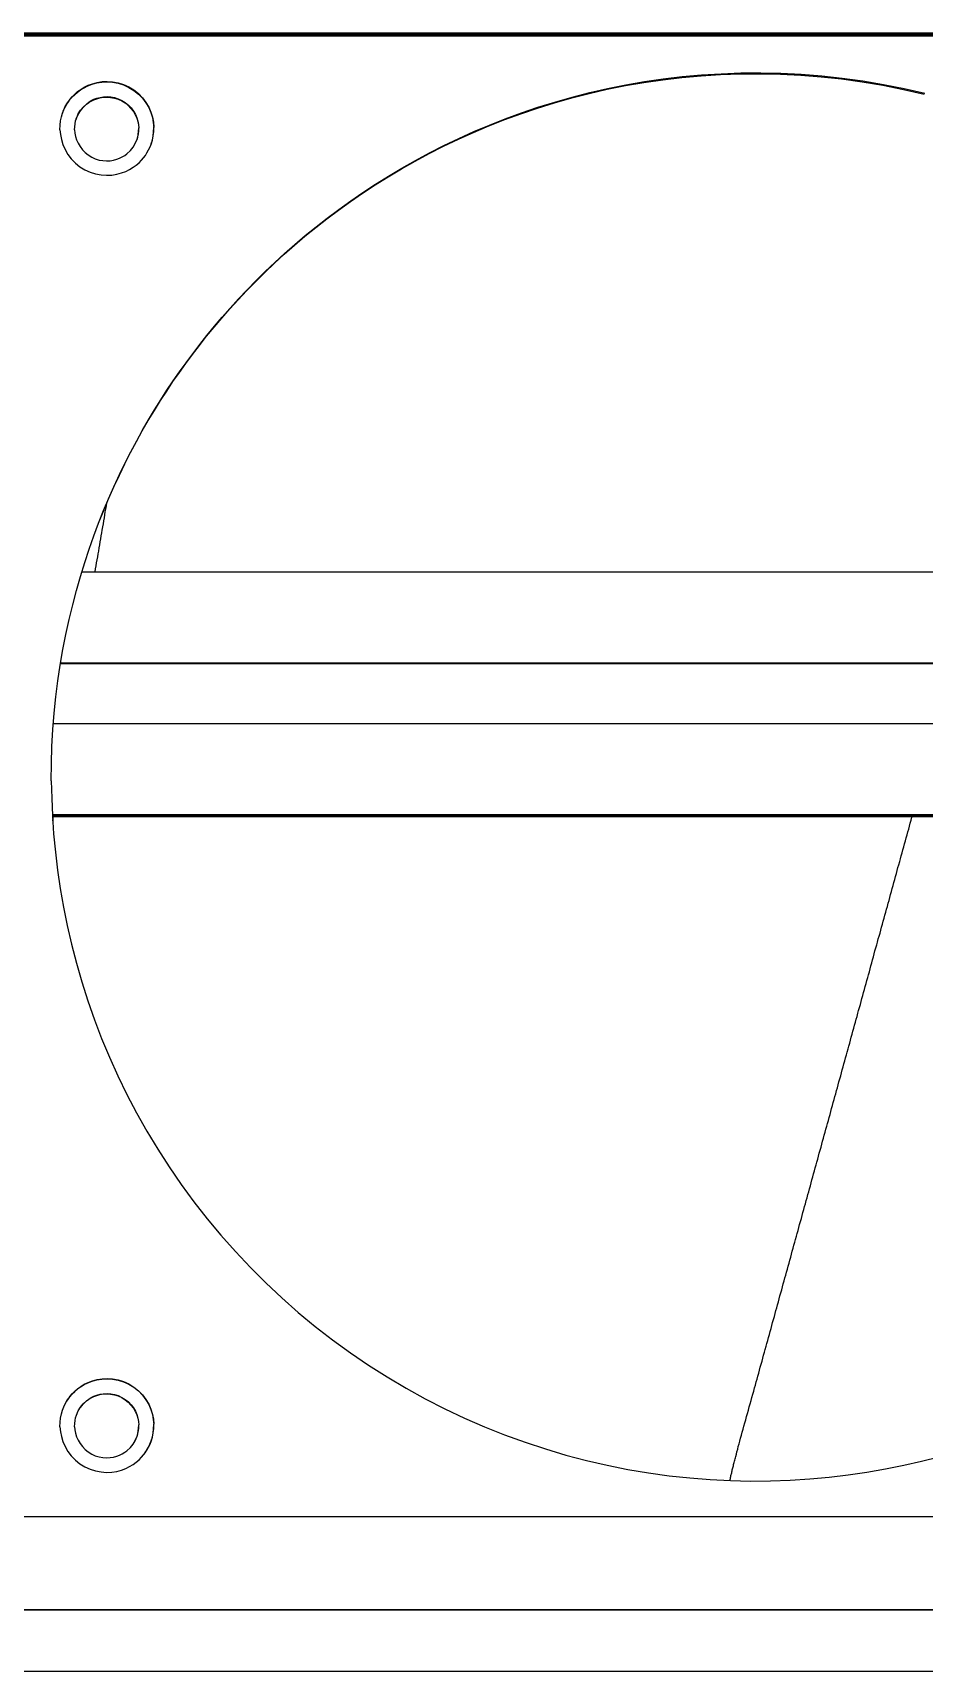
# Model space of a CAD drawing. Header units: millimetres. Extents: x -226 to 218, y -316 to 313.
# Drawn here: x 72.3 to 145.3, y 103.4 to 237.6 of the extents above; entities that cross this region are included whole.
import ezdxf

# ---------------------------------------------------------------- set-up
doc = ezdxf.new("R2010")
doc.units = ezdxf.units.MM
doc.layers.add('SKETCH', color=5, linetype='Continuous')
doc.layers.add('VISIBLE', color=7, linetype='Continuous')

msp = doc.modelspace()

# ---------------------------------------------------------------- linework, layer by layer
at = {"layer": 'SKETCH', "flags": 128}
for points in [[(77.44, 193.43), (77.48, 193.66), (77.52, 193.91), (77.56, 194.15), (77.6, 194.4), (77.65, 194.64), (77.69, 194.89), (77.73, 195.13), (77.77, 195.38), (77.81, 195.63), (77.86, 195.87), (77.9, 196.12), (77.94, 196.36), (77.98, 196.61), (78.02, 196.85), (78.06, 197.1), (78.11, 197.35), (78.15, 197.59), (78.19, 197.84), (78.23, 198.08), (78.27, 198.33), (78.32, 198.57), (78.36, 198.82), (78.4, 199.06), (78.4, 199.08)], [(73.97, 173.02), (73.97, 173.03), (74.01, 173.28), (74.03, 173.38)], [(129.4, 119.01), (129.4, 119.01), (129.42, 119.09), (129.44, 119.17), (129.46, 119.26), (129.47, 119.34), (129.49, 119.42), (129.51, 119.5), (129.53, 119.57), (129.55, 119.65), (129.57, 119.73), (129.58, 119.81), (129.6, 119.89), (129.62, 119.97), (129.64, 120.06), (129.66, 120.14), (129.69, 120.22), (129.71, 120.31), (129.73, 120.4), (129.75, 120.49), (129.78, 120.59), (129.8, 120.68), (129.83, 120.78), (129.85, 120.88), (129.88, 120.99), (129.93, 121.18), (129.98, 121.37), (130.04, 121.58), (130.09, 121.79), (130.15, 122.01), (130.22, 122.24), (130.28, 122.48), (130.35, 122.72), (130.41, 122.96), (130.48, 123.21), (130.55, 123.47), (130.63, 123.73), (130.7, 123.99), (130.77, 124.25), (130.85, 124.51), (130.92, 124.78), (130.99, 125.04), (131.07, 125.3), (131.14, 125.56), (131.21, 125.82), (131.28, 126.08), (131.35, 126.34), (131.42, 126.59), (131.49, 126.83), (131.56, 127.08), (131.63, 127.32), (131.69, 127.56), (131.76, 127.81), (131.83, 128.05), (131.89, 128.29), (131.96, 128.54), (132.03, 128.78), (132.1, 129.02), (132.16, 129.27), (132.23, 129.51), (132.3, 129.75), (132.36, 130), (132.43, 130.24), (132.5, 130.48), (132.57, 130.73), (132.63, 130.97), (132.7, 131.22), (132.77, 131.46), (132.83, 131.7), (132.9, 131.95), (132.97, 132.19), (133.04, 132.43), (133.1, 132.68), (133.17, 132.92), (133.24, 133.16), (133.3, 133.41), (133.37, 133.65), (133.44, 133.89), (133.5, 134.14), (133.57, 134.38), (133.64, 134.62), (133.71, 134.87), (133.77, 135.11), (133.84, 135.35), (133.91, 135.6), (133.97, 135.84), (134.04, 136.08), (134.11, 136.33), (134.18, 136.57), (134.24, 136.82), (134.31, 137.06), (134.38, 137.3), (134.44, 137.55), (134.51, 137.79), (134.58, 138.03), (134.64, 138.28), (134.71, 138.52), (134.78, 138.76), (134.85, 139.01), (134.91, 139.25), (134.98, 139.49), (135.05, 139.74), (135.11, 139.98), (135.18, 140.22), (135.25, 140.47), (135.32, 140.71), (135.38, 140.95), (135.45, 141.2), (135.52, 141.44), (135.58, 141.68), (135.65, 141.93), (135.72, 142.17), (135.79, 142.42), (135.85, 142.66), (135.92, 142.9), (135.99, 143.15), (136.05, 143.39), (136.12, 143.63), (136.19, 143.88), (136.25, 144.12), (136.32, 144.36), (136.39, 144.61), (136.46, 144.85), (136.52, 145.09), (136.59, 145.34), (136.66, 145.58), (136.72, 145.82), (136.79, 146.07), (136.86, 146.31), (136.93, 146.55), (136.99, 146.8), (137.06, 147.04), (137.13, 147.29), (137.19, 147.53), (137.26, 147.77), (137.33, 148.02), (137.39, 148.26), (137.46, 148.5), (137.53, 148.75), (137.6, 148.99), (137.66, 149.23), (137.73, 149.48), (137.8, 149.72), (137.86, 149.96), (137.93, 150.21), (138, 150.45), (138.07, 150.69), (138.13, 150.94), (138.2, 151.18), (138.27, 151.42), (138.33, 151.67), (138.4, 151.91), (138.47, 152.16), (138.54, 152.4), (138.6, 152.64), (138.67, 152.89), (138.74, 153.13), (138.8, 153.37), (138.87, 153.62), (138.94, 153.86), (139, 154.1), (139.07, 154.35), (139.14, 154.59), (139.21, 154.83), (139.27, 155.08), (139.34, 155.32), (139.41, 155.56), (139.47, 155.81), (139.54, 156.05), (139.61, 156.29), (139.68, 156.54), (139.74, 156.78), (139.81, 157.02), (139.88, 157.27), (139.94, 157.51), (140.01, 157.75), (140.08, 158), (140.14, 158.24), (140.21, 158.49), (140.28, 158.73), (140.35, 158.97), (140.41, 159.22), (140.48, 159.46), (140.55, 159.7), (140.61, 159.95), (140.68, 160.19), (140.75, 160.43), (140.82, 160.68), (140.88, 160.92), (140.95, 161.16), (141.02, 161.41), (141.08, 161.65), (141.15, 161.89), (141.22, 162.14), (141.28, 162.38), (141.35, 162.62), (141.42, 162.87), (141.49, 163.11), (141.55, 163.36), (141.62, 163.6), (141.69, 163.84), (141.75, 164.09), (141.82, 164.33), (141.89, 164.57), (141.96, 164.82), (142.02, 165.06), (142.09, 165.3), (142.16, 165.55), (142.22, 165.79), (142.29, 166.03), (142.36, 166.28), (142.43, 166.52), (142.49, 166.76), (142.56, 167.01), (142.63, 167.25), (142.69, 167.49), (142.76, 167.74), (142.83, 167.98), (142.9, 168.22), (142.96, 168.47), (143.03, 168.71), (143.1, 168.96), (143.16, 169.2), (143.23, 169.44), (143.3, 169.69), (143.36, 169.93), (143.43, 170.17), (143.5, 170.42), (143.57, 170.66), (143.63, 170.9), (143.7, 171.15), (143.77, 171.39), (143.83, 171.63), (143.9, 171.88), (143.97, 172.12), (144.04, 172.36), (144.1, 172.61), (144.17, 172.85), (144.24, 173.09), (144.3, 173.34), (144.32, 173.38)]]:
    msp.add_lwpolyline(points, dxfattribs=at)
at = {"layer": 'VISIBLE'}
for p, q in [((-197.47, 237.57), (197.47, 237.57)), ((-177.15, 237.48), (177.15, 237.48)), ((-177.1, 237.42), (177.1, 237.42)), ((-177.04, 237.33), (177.04, 237.33)), ((77.21, 233.4), (77.59, 233.5)), ((77.58, 233.46), (77.99, 233.53)), ((77.59, 233.5), (78, 233.57)), ((77.99, 233.53), (78.42, 233.55)), ((78, 233.57), (78.43, 233.59)), ((78.42, 233.55), (78.86, 233.52)), ((78.43, 233.59), (78.87, 233.56)), ((78.86, 233.52), (79.31, 233.44)), ((78.87, 233.56), (79.32, 233.47)), ((79.32, 233.47), (79.77, 233.33)), ((120.85, 233.24), (122.36, 233.5)), ((120.89, 233.31), (122.4, 233.57)), ((122.36, 233.5), (123.9, 233.72)), ((122.4, 233.57), (123.94, 233.8)), ((123.9, 233.72), (125.46, 233.91)), ((123.9, 233.72), (125.46, 233.91)), ((123.94, 233.8), (125.5, 233.98)), ((125.46, 233.91), (127.04, 234.05)), ((125.5, 233.98), (127.08, 234.12)), ((127.04, 234.05), (128.64, 234.15)), ((127.08, 234.12), (128.68, 234.22)), ((128.64, 234.15), (130.26, 234.21)), ((128.68, 234.22), (130.3, 234.28)), ((130.26, 234.21), (131.9, 234.22)), ((130.3, 234.28), (131.94, 234.29)), ((131.9, 234.22), (133.54, 234.19)), ((131.9, 234.22), (133.54, 234.19)), ((131.94, 234.29), (133.58, 234.26)), ((133.54, 234.19), (135.2, 234.1)), ((133.58, 234.26), (135.24, 234.17)), ((135.2, 234.1), (136.87, 233.97)), ((135.2, 234.1), (136.87, 233.97)), ((135.24, 234.17), (136.92, 234.04)), ((136.87, 233.97), (138.55, 233.79)), ((136.87, 233.97), (138.55, 233.79)), ((136.92, 234.04), (138.6, 233.86)), ((138.55, 233.79), (140.24, 233.55)), ((138.6, 233.86), (140.28, 233.62)), ((140.24, 233.55), (141.93, 233.27)), ((140.28, 233.62), (141.97, 233.34)), ((75.26, 231.95), (75.41, 232.15)), ((75.4, 232.12), (75.57, 232.32)), ((75.41, 232.15), (75.58, 232.35)), ((75.57, 232.32), (75.77, 232.52)), ((75.58, 232.35), (75.78, 232.55)), ((75.77, 232.52), (75.99, 232.71)), ((75.78, 232.55), (76, 232.75)), ((75.99, 232.71), (76.25, 232.9)), ((76, 232.75), (76.26, 232.93)), ((76.25, 232.9), (76.53, 233.07)), ((76.26, 232.93), (76.54, 233.11)), ((76.53, 233.07), (76.85, 233.23)), ((76.54, 233.11), (76.86, 233.27)), ((76.85, 233.23), (77.2, 233.36)), ((76.86, 233.27), (77.21, 233.4)), ((77.2, 233.36), (77.58, 233.46)), ((77.33, 232.08), (77.57, 232.17)), ((77.34, 232.12), (77.58, 232.21)), ((77.57, 232.17), (77.83, 232.24)), ((77.58, 232.21), (77.84, 232.28)), ((77.83, 232.24), (78.1, 232.29)), ((77.84, 232.28), (78.12, 232.32)), ((78.1, 232.29), (78.4, 232.3)), ((78.12, 232.32), (78.41, 232.34)), ((78.4, 232.3), (78.7, 232.28)), ((78.41, 232.34), (78.71, 232.32)), ((78.7, 232.28), (79.01, 232.22)), ((78.7, 232.28), (79.01, 232.22)), ((78.71, 232.32), (79.02, 232.26)), ((79.01, 232.22), (79.31, 232.13)), ((79.01, 232.22), (79.31, 232.13)), ((79.02, 232.26), (79.33, 232.16)), ((79.31, 233.44), (79.76, 233.3)), ((79.31, 232.13), (79.61, 231.99)), ((79.31, 232.13), (79.61, 231.99)), ((79.33, 232.16), (79.62, 232.03)), ((79.76, 233.3), (80.19, 233.1)), ((79.77, 233.33), (80.2, 233.14)), ((80.19, 233.1), (80.6, 232.85)), ((80.2, 233.14), (80.61, 232.89)), ((80.6, 232.85), (80.98, 232.55)), ((80.61, 232.89), (80.99, 232.59)), ((80.98, 232.55), (81.31, 232.21)), ((80.99, 232.59), (81.32, 232.24)), ((81.31, 232.21), (81.59, 231.84)), ((81.32, 232.24), (81.6, 231.87)), ((115.04, 231.83), (116.45, 232.23)), ((115.08, 231.9), (116.49, 232.3)), ((116.45, 232.23), (117.89, 232.6)), ((116.49, 232.3), (117.93, 232.67)), ((117.89, 232.6), (119.36, 232.94)), ((117.93, 232.67), (119.39, 233.01)), ((119.36, 232.94), (120.85, 233.24)), ((119.39, 233.01), (120.89, 233.31)), ((141.93, 233.27), (143.62, 232.93)), ((141.97, 233.34), (143.66, 233)), ((143.62, 232.93), (145.31, 232.54)), ((143.66, 233), (145.35, 232.61)), ((74.67, 230.68), (74.76, 230.99)), ((74.76, 230.99), (74.87, 231.26)), ((74.76, 230.96), (74.86, 231.23)), ((74.86, 231.23), (74.98, 231.48)), ((74.87, 231.26), (74.99, 231.52)), ((74.98, 231.48), (75.11, 231.71)), ((74.99, 231.52), (75.12, 231.75)), ((75.11, 231.71), (75.25, 231.92)), ((75.12, 231.75), (75.26, 231.95)), ((75.25, 231.92), (75.4, 232.12)), ((75.89, 230.53), (76.05, 230.89)), ((75.9, 230.56), (76.06, 230.92)), ((76.05, 230.89), (76.23, 231.19)), ((76.06, 230.92), (76.24, 231.22)), ((76.23, 231.19), (76.45, 231.46)), ((76.24, 231.22), (76.46, 231.49)), ((76.45, 231.46), (76.74, 231.73)), ((76.46, 231.49), (76.75, 231.76)), ((76.74, 231.73), (76.91, 231.86)), ((76.75, 231.76), (76.92, 231.89)), ((76.91, 231.86), (77.11, 231.97)), ((76.92, 231.89), (77.12, 232.01)), ((77.11, 231.97), (77.33, 232.08)), ((77.12, 232.01), (77.34, 232.12)), ((79.61, 231.99), (79.89, 231.82)), ((79.61, 231.99), (79.89, 231.82)), ((79.62, 232.03), (79.9, 231.86)), ((79.89, 231.82), (80.15, 231.62)), ((79.89, 231.82), (80.15, 231.62)), ((79.9, 231.86), (80.16, 231.65)), ((80.15, 231.62), (80.37, 231.38)), ((80.15, 231.62), (80.37, 231.38)), ((80.16, 231.65), (80.39, 231.42)), ((80.37, 231.38), (80.57, 231.13)), ((80.39, 231.42), (80.58, 231.16)), ((80.57, 231.13), (80.72, 230.86)), ((80.58, 231.16), (80.74, 230.89)), ((80.72, 230.86), (80.85, 230.58)), ((80.74, 230.89), (80.86, 230.61)), ((81.59, 231.84), (81.82, 231.44)), ((81.6, 231.87), (81.83, 231.48)), ((81.82, 231.44), (82, 231.03)), ((81.83, 231.48), (82.01, 231.07)), ((82, 231.03), (82.12, 230.62)), ((82.01, 231.07), (82.14, 230.66)), ((110.97, 230.46), (112.3, 230.94)), ((111.01, 230.53), (112.33, 231.01)), ((112.3, 230.94), (113.66, 231.4)), ((112.33, 231.01), (113.69, 231.47)), ((113.66, 231.4), (115.04, 231.83)), ((113.69, 231.47), (115.08, 231.9)), ((74.56, 229.63), (74.57, 230)), ((74.56, 229.63), (74.59, 229.23)), ((74.57, 230), (74.61, 230.35)), ((74.61, 230.35), (74.67, 230.68)), ((75.76, 229.63), (75.77, 229.88)), ((75.76, 229.63), (75.78, 229.36)), ((75.77, 229.88), (75.79, 230.12)), ((75.79, 230.12), (75.84, 230.35)), ((75.84, 230.35), (75.9, 230.56)), ((80.85, 230.58), (80.93, 230.3)), ((80.86, 230.61), (80.94, 230.33)), ((80.93, 230.3), (80.98, 230.02)), ((80.94, 230.33), (81, 230.06)), ((80.97, 229.25), (81, 229.5)), ((80.98, 230.02), (81.01, 229.75)), ((80.99, 229.29), (81.01, 229.53)), ((81, 230.06), (81.02, 229.79)), ((81, 229.5), (81.01, 229.75)), ((81.01, 229.53), (81.02, 229.79)), ((82.12, 230.62), (82.2, 230.22)), ((82.14, 230.66), (82.21, 230.25)), ((82.18, 229.1), (82.22, 229.45)), ((82.2, 230.22), (82.23, 229.82)), ((82.2, 229.13), (82.24, 229.48)), ((82.21, 230.25), (82.24, 229.86)), ((82.22, 229.45), (82.23, 229.82)), ((82.24, 229.48), (82.24, 229.86)), ((107.2, 228.92), (108.44, 229.48)), ((108.41, 229.41), (109.67, 229.94)), ((108.44, 229.48), (109.71, 230.01)), ((109.67, 229.94), (110.97, 230.46)), ((109.71, 230.01), (111.01, 230.53)), ((74.59, 229.23), (74.67, 228.83)), ((74.67, 228.83), (74.79, 228.42)), ((74.79, 228.42), (74.97, 228.01)), ((75.78, 229.36), (75.84, 229.08)), ((75.84, 229.08), (75.92, 228.8)), ((75.92, 228.8), (76.04, 228.52)), ((76.04, 228.52), (76.2, 228.25)), ((76.04, 228.52), (76.2, 228.25)), ((76.2, 228.25), (76.39, 227.99)), ((76.2, 228.25), (76.39, 227.99)), ((80.32, 227.92), (80.54, 228.19)), ((80.54, 228.19), (80.72, 228.49)), ((80.72, 228.49), (80.88, 228.86)), ((80.87, 228.84), (80.93, 229.03)), ((80.88, 228.86), (80.94, 229.06)), ((80.93, 229.03), (80.97, 229.25)), ((80.94, 229.06), (80.99, 229.29)), ((81.81, 227.97), (81.93, 228.22)), ((81.93, 228.22), (82.04, 228.5)), ((82.03, 228.47), (82.12, 228.77)), ((82.04, 228.5), (82.13, 228.8)), ((82.12, 228.77), (82.18, 229.1)), ((82.13, 228.8), (82.2, 229.13)), ((104.78, 227.67), (105.96, 228.27)), ((104.81, 227.74), (105.99, 228.34)), ((105.96, 228.27), (107.17, 228.85)), ((105.99, 228.34), (107.2, 228.92)), ((107.17, 228.85), (108.41, 229.41)), ((74.97, 228.01), (75.2, 227.61)), ((75.2, 227.61), (75.48, 227.24)), ((75.48, 227.24), (75.82, 226.9)), ((75.48, 227.24), (75.82, 226.9)), ((75.82, 226.9), (76.19, 226.6)), ((76.39, 227.99), (76.62, 227.76)), ((76.39, 227.99), (76.62, 227.76)), ((76.62, 227.76), (76.88, 227.56)), ((76.88, 227.56), (77.16, 227.38)), ((76.88, 227.56), (77.16, 227.38)), ((77.16, 227.38), (77.45, 227.25)), ((77.16, 227.38), (77.45, 227.25)), ((77.45, 227.25), (77.76, 227.15)), ((77.76, 227.15), (78.07, 227.1)), ((78.07, 227.1), (78.37, 227.08)), ((78.37, 227.08), (78.66, 227.09)), ((78.66, 227.09), (78.94, 227.14)), ((78.94, 227.14), (79.2, 227.21)), ((79.2, 227.21), (79.44, 227.3)), ((79.44, 227.3), (79.66, 227.4)), ((79.66, 227.4), (79.86, 227.52)), ((79.86, 227.52), (80.03, 227.65)), ((80.03, 227.65), (80.32, 227.92)), ((80.8, 226.74), (81.03, 226.93)), ((81.03, 226.93), (81.22, 227.13)), ((81.22, 227.13), (81.4, 227.33)), ((81.4, 227.33), (81.55, 227.53)), ((81.55, 227.53), (81.68, 227.74)), ((81.68, 227.74), (81.81, 227.97)), ((102.51, 226.42), (103.63, 227.05)), ((102.54, 226.49), (103.66, 227.12)), ((103.63, 227.05), (104.78, 227.67)), ((103.66, 227.12), (104.81, 227.74)), ((76.19, 226.6), (76.6, 226.35)), ((76.19, 226.6), (76.6, 226.35)), ((76.6, 226.35), (77.03, 226.15)), ((76.6, 226.35), (77.03, 226.15)), ((77.03, 226.15), (77.48, 226.01)), ((77.48, 226.01), (77.93, 225.93)), ((77.93, 225.93), (78.37, 225.9)), ((78.37, 225.9), (78.8, 225.92)), ((78.8, 225.92), (79.21, 225.98)), ((79.21, 225.98), (79.59, 226.09)), ((79.59, 226.09), (79.94, 226.22)), ((79.94, 226.22), (80.26, 226.38)), ((80.26, 226.38), (80.55, 226.55)), ((80.55, 226.55), (80.8, 226.74)), ((100.36, 225.11), (101.42, 225.77)), ((100.39, 225.17), (101.45, 225.84)), ((101.42, 225.77), (102.51, 226.42)), ((101.45, 225.84), (102.54, 226.49)), ((98.33, 223.74), (99.33, 224.43)), ((98.36, 223.81), (99.36, 224.5)), ((99.33, 224.43), (100.36, 225.11)), ((99.36, 224.5), (100.39, 225.17)), ((96.41, 222.34), (97.36, 223.04)), ((96.44, 222.4), (97.39, 223.11)), ((97.36, 223.04), (98.33, 223.74)), ((97.39, 223.11), (98.36, 223.81)), ((94.61, 220.9), (95.5, 221.62)), ((94.64, 220.97), (95.53, 221.69)), ((95.5, 221.62), (96.41, 222.34)), ((95.53, 221.69), (96.44, 222.4)), ((92.92, 219.43), (93.75, 220.17)), ((92.95, 219.5), (93.78, 220.24)), ((93.75, 220.17), (94.61, 220.9)), ((93.78, 220.24), (94.64, 220.97)), ((91.36, 218.02), (92.14, 218.76)), ((92.11, 218.7), (92.92, 219.43)), ((92.14, 218.76), (92.95, 219.5)), ((90.58, 217.21), (91.33, 217.95)), ((90.61, 217.27), (91.36, 218.02)), ((91.33, 217.95), (92.11, 218.7)), ((89.15, 215.71), (89.85, 216.46)), ((89.17, 215.78), (89.88, 216.53)), ((89.85, 216.46), (90.58, 217.21)), ((89.88, 216.53), (90.61, 217.27)), ((87.81, 214.21), (88.47, 214.96)), ((87.83, 214.28), (88.49, 215.03)), ((88.47, 214.96), (89.15, 215.71)), ((88.49, 215.03), (89.17, 215.78)), ((86.56, 212.72), (87.17, 213.46)), ((86.59, 212.78), (87.2, 213.53)), ((87.17, 213.46), (87.81, 214.21)), ((87.2, 213.53), (87.83, 214.28)), ((85.43, 211.29), (86, 212.04)), ((85.97, 211.97), (86.56, 212.72)), ((86, 212.04), (86.59, 212.78)), ((84.85, 210.49), (85.4, 211.23)), ((84.88, 210.55), (85.43, 211.29)), ((85.4, 211.23), (85.97, 211.97)), ((83.81, 209), (84.33, 209.75)), ((83.83, 209.06), (84.35, 209.81)), ((84.33, 209.75), (84.85, 210.49)), ((84.35, 209.81), (84.88, 210.55)), ((82.79, 207.45), (83.3, 208.23)), ((82.81, 207.51), (83.32, 208.3)), ((83.3, 208.23), (83.81, 209)), ((83.32, 208.3), (83.83, 209.06)), ((81.79, 205.81), (82.29, 206.64)), ((81.81, 205.87), (82.31, 206.7)), ((82.29, 206.64), (82.79, 207.45)), ((82.31, 206.7), (82.81, 207.51)), ((81.3, 204.96), (81.79, 205.81)), ((81.32, 205.02), (81.81, 205.87)), ((80.34, 203.2), (80.82, 204.09)), ((80.36, 203.26), (80.84, 204.15)), ((80.82, 204.09), (81.3, 204.96)), ((80.84, 204.15), (81.32, 205.02)), ((79.87, 202.28), (80.34, 203.2)), ((79.9, 202.34), (80.36, 203.26)), ((78.97, 200.38), (79.42, 201.34)), ((78.99, 200.44), (79.44, 201.4)), ((79.42, 201.34), (79.87, 202.28)), ((79.44, 201.4), (79.9, 202.34)), ((78.53, 199.39), (78.97, 200.38)), ((78.56, 199.45), (78.99, 200.44)), ((78.11, 198.39), (78.53, 199.39)), ((78.13, 198.45), (78.56, 199.45)), ((77.33, 196.36), (77.72, 197.41)), ((77.72, 197.41), (78.13, 198.45)), ((77.72, 197.4), (78.11, 198.39)), ((76.95, 195.28), (77.33, 196.36)), ((76.58, 194.18), (76.95, 195.28)), ((76.24, 193.05), (76.58, 194.18)), ((76.35, 193.43), (186.6, 193.43)), ((75.6, 190.72), (75.91, 191.9)), ((75.91, 191.9), (76.24, 193.05)), ((75.31, 189.52), (75.6, 190.72)), ((75.04, 188.3), (75.31, 189.52)), ((74.8, 187.06), (75.04, 188.3)), ((74.58, 185.79), (74.8, 187.06)), ((74.39, 184.5), (74.58, 185.79)), ((74.6, 185.92), (188.35, 185.92)), ((74.61, 185.97), (188.34, 185.97)), ((74.22, 183.19), (74.39, 184.5)), ((74.09, 181.85), (74.22, 183.19)), ((73.98, 180.5), (74.09, 181.85)), ((73.9, 179.12), (73.98, 180.5)), ((74.02, 181), (188.95, 181)), ((73.86, 177.73), (73.9, 179.12)), ((73.85, 176.31), (73.86, 177.73)), ((73.85, 176.31), (73.88, 174.88)), ((73.88, 174.88), (73.94, 173.43)), ((73.93, 173.55), (189.03, 173.55)), ((73.94, 173.49), (173.88, 173.49)), ((73.94, 173.44), (173.84, 173.44)), ((73.94, 173.43), (74.04, 171.96)), ((73.94, 173.38), (173.77, 173.38)), ((74.04, 171.96), (74.18, 170.48)), ((74.18, 170.48), (74.36, 168.99)), ((74.36, 168.99), (74.58, 167.49)), ((74.58, 167.49), (74.84, 165.97)), ((74.84, 165.97), (75.15, 164.45)), ((74.84, 165.97), (75.15, 164.45)), ((75.15, 164.45), (75.5, 162.92)), ((75.5, 162.92), (75.9, 161.38)), ((75.5, 162.92), (75.9, 161.38)), ((75.9, 161.38), (76.35, 159.84)), ((76.35, 159.84), (76.84, 158.3)), ((76.35, 159.84), (76.84, 158.3)), ((76.84, 158.3), (77.38, 156.75)), ((76.84, 158.3), (77.38, 156.75)), ((77.38, 156.75), (77.97, 155.21)), ((77.38, 156.75), (77.97, 155.21)), ((77.97, 155.21), (78.61, 153.68)), ((77.97, 155.21), (78.61, 153.68)), ((78.61, 153.68), (79.3, 152.15)), ((79.3, 152.15), (80.04, 150.63)), ((80.04, 150.63), (80.83, 149.12)), ((80.83, 149.12), (81.67, 147.63)), ((81.67, 147.63), (82.56, 146.15)), ((82.56, 146.15), (83.5, 144.69)), ((83.5, 144.69), (84.49, 143.26)), ((84.49, 143.26), (85.53, 141.84)), ((85.53, 141.84), (86.61, 140.45)), ((86.61, 140.45), (87.74, 139.09)), ((87.74, 139.09), (88.92, 137.76)), ((88.92, 137.76), (90.15, 136.46)), ((88.92, 137.76), (90.15, 136.46)), ((90.15, 136.46), (91.41, 135.2)), ((91.41, 135.2), (92.72, 133.97)), ((92.72, 133.97), (94.07, 132.78)), ((94.07, 132.78), (95.45, 131.63)), ((95.45, 131.63), (96.88, 130.53)), ((96.88, 130.53), (98.33, 129.47)), ((98.33, 129.47), (99.82, 128.46)), ((99.82, 128.46), (101.34, 127.49)), ((101.34, 127.49), (102.89, 126.57)), ((75.41, 125.93), (75.58, 126.13)), ((75.57, 126.11), (75.77, 126.31)), ((75.58, 126.13), (75.78, 126.33)), ((75.77, 126.31), (75.99, 126.51)), ((75.78, 126.33), (76, 126.52)), ((75.99, 126.51), (76.25, 126.69)), ((76, 126.52), (76.26, 126.71)), ((76.25, 126.69), (76.53, 126.87)), ((76.26, 126.71), (76.54, 126.89)), ((76.53, 126.87), (76.85, 127.02)), ((76.54, 126.89), (76.86, 127.04)), ((76.85, 127.02), (77.2, 127.16)), ((76.86, 127.04), (77.21, 127.18)), ((77.2, 127.16), (77.58, 127.26)), ((77.21, 127.18), (77.59, 127.28)), ((77.58, 127.26), (77.99, 127.32)), ((77.59, 127.28), (78, 127.34)), ((77.99, 127.32), (78.42, 127.35)), ((78, 127.34), (78.43, 127.36)), ((78.12, 126.12), (78.41, 126.13)), ((78.41, 126.13), (78.71, 126.11)), ((78.42, 127.35), (78.86, 127.32)), ((78.43, 127.36), (78.87, 127.34)), ((78.86, 127.32), (79.31, 127.23)), ((78.87, 127.34), (79.32, 127.25)), ((79.31, 127.23), (79.76, 127.09)), ((79.32, 127.25), (79.77, 127.11)), ((79.76, 127.09), (80.19, 126.9)), ((79.77, 127.11), (80.2, 126.92)), ((80.19, 126.9), (80.6, 126.65)), ((80.2, 126.92), (80.61, 126.66)), ((80.6, 126.65), (80.98, 126.35)), ((80.61, 126.66), (80.99, 126.36)), ((80.98, 126.35), (81.31, 126)), ((80.99, 126.36), (81.32, 126.02)), ((102.89, 126.57), (104.46, 125.71)), ((74.76, 124.76), (74.87, 125.04)), ((74.87, 125.04), (74.99, 125.3)), ((74.99, 125.3), (75.12, 125.53)), ((75.11, 125.51), (75.25, 125.71)), ((75.12, 125.53), (75.26, 125.73)), ((75.25, 125.71), (75.4, 125.91)), ((75.26, 125.73), (75.41, 125.93)), ((75.4, 125.91), (75.57, 126.11)), ((76.06, 124.72), (76.24, 125.01)), ((76.23, 125), (76.45, 125.27)), ((76.24, 125.01), (76.46, 125.29)), ((76.45, 125.27), (76.74, 125.54)), ((76.46, 125.29), (76.75, 125.56)), ((76.74, 125.54), (76.91, 125.67)), ((76.75, 125.56), (76.92, 125.68)), ((76.91, 125.67), (77.11, 125.79)), ((76.92, 125.68), (77.12, 125.8)), ((77.11, 125.79), (77.33, 125.89)), ((77.12, 125.8), (77.34, 125.91)), ((77.33, 125.89), (77.57, 125.98)), ((77.34, 125.91), (77.58, 126)), ((77.57, 125.98), (77.83, 126.05)), ((77.58, 126), (77.84, 126.07)), ((77.83, 126.05), (78.1, 126.1)), ((77.84, 126.07), (78.12, 126.12)), ((78.1, 126.1), (78.4, 126.11)), ((78.4, 126.11), (78.7, 126.09)), ((78.7, 126.09), (79.01, 126.04)), ((78.7, 126.09), (79.01, 126.04)), ((78.71, 126.11), (79.02, 126.05)), ((79.01, 126.04), (79.31, 125.94)), ((79.01, 126.04), (79.31, 125.94)), ((79.02, 126.05), (79.33, 125.96)), ((79.31, 125.94), (79.61, 125.81)), ((79.31, 125.94), (79.61, 125.81)), ((79.33, 125.96), (79.62, 125.82)), ((79.61, 125.81), (79.89, 125.63)), ((79.61, 125.81), (79.89, 125.63)), ((79.62, 125.82), (79.9, 125.65)), ((79.89, 125.63), (80.15, 125.43)), ((79.89, 125.63), (80.15, 125.43)), ((79.9, 125.65), (80.16, 125.45)), ((80.15, 125.43), (80.37, 125.19)), ((80.15, 125.43), (80.37, 125.19)), ((80.16, 125.45), (80.39, 125.21)), ((80.37, 125.19), (80.57, 124.94)), ((80.39, 125.21), (80.58, 124.96)), ((80.57, 124.94), (80.72, 124.67)), ((80.58, 124.96), (80.74, 124.69)), ((81.31, 126), (81.59, 125.63)), ((81.32, 126.02), (81.6, 125.65)), ((81.59, 125.63), (81.82, 125.23)), ((81.6, 125.65), (81.83, 125.25)), ((81.82, 125.23), (82, 124.83)), ((81.83, 125.25), (82.01, 124.85)), ((82, 124.83), (82.12, 124.42)), ((82.01, 124.85), (82.14, 124.43)), ((104.46, 125.71), (106.06, 124.89)), ((106.06, 124.89), (107.68, 124.13)), ((74.56, 123.4), (74.57, 123.78)), ((74.57, 123.78), (74.61, 124.13)), ((74.61, 124.13), (74.67, 124.46)), ((74.67, 124.46), (74.76, 124.76)), ((75.76, 123.42), (75.77, 123.68)), ((75.77, 123.68), (75.79, 123.92)), ((75.79, 123.92), (75.84, 124.14)), ((75.84, 124.14), (75.9, 124.35)), ((75.9, 124.35), (76.06, 124.72)), ((80.72, 124.67), (80.85, 124.39)), ((80.74, 124.69), (80.86, 124.41)), ((80.85, 124.39), (80.93, 124.11)), ((80.86, 124.41), (80.94, 124.13)), ((80.93, 124.11), (80.98, 123.83)), ((80.94, 124.13), (81, 123.85)), ((80.98, 123.83), (81.01, 123.56)), ((81, 123.85), (81.02, 123.58)), ((81, 123.31), (81.01, 123.56)), ((81.01, 123.33), (81.02, 123.58)), ((82.12, 124.42), (82.2, 124.01)), ((82.14, 124.43), (82.21, 124.03)), ((82.2, 124.01), (82.23, 123.62)), ((82.21, 124.03), (82.24, 123.64)), ((82.22, 123.24), (82.23, 123.62)), ((82.24, 123.26), (82.24, 123.64)), ((107.68, 124.13), (109.31, 123.41)), ((107.68, 124.13), (109.31, 123.41)), ((74.56, 123.4), (74.59, 123.01)), ((74.59, 123.01), (74.67, 122.61)), ((74.67, 122.61), (74.79, 122.2)), ((74.79, 122.2), (74.97, 121.79)), ((75.76, 123.42), (75.78, 123.15)), ((75.78, 123.15), (75.84, 122.88)), ((75.84, 122.88), (75.92, 122.6)), ((75.92, 122.6), (76.04, 122.32)), ((76.04, 122.32), (76.2, 122.05)), ((76.04, 122.32), (76.2, 122.05)), ((80.54, 121.99), (80.72, 122.29)), ((80.54, 121.98), (80.71, 122.27)), ((80.71, 122.27), (80.87, 122.63)), ((80.72, 122.29), (80.88, 122.65)), ((80.87, 122.63), (80.93, 122.84)), ((80.88, 122.65), (80.94, 122.86)), ((80.93, 122.84), (80.97, 123.07)), ((80.94, 122.86), (80.99, 123.08)), ((80.97, 123.07), (81, 123.31)), ((80.99, 123.08), (81.01, 123.33)), ((81.92, 121.98), (82.03, 122.26)), ((81.93, 122), (82.04, 122.28)), ((82.03, 122.26), (82.12, 122.56)), ((82.04, 122.28), (82.13, 122.58)), ((82.12, 122.56), (82.18, 122.89)), ((82.13, 122.58), (82.2, 122.91)), ((82.18, 122.89), (82.22, 123.24)), ((82.2, 122.91), (82.24, 123.26)), ((109.31, 123.41), (110.96, 122.75)), ((110.96, 122.75), (112.63, 122.15)), ((112.63, 122.15), (114.3, 121.6)), ((74.97, 121.79), (75.2, 121.39)), ((75.2, 121.39), (75.48, 121.02)), ((75.48, 121.02), (75.82, 120.68)), ((75.48, 121.02), (75.82, 120.68)), ((76.2, 122.05), (76.39, 121.79)), ((76.2, 122.05), (76.39, 121.79)), ((76.39, 121.79), (76.62, 121.56)), ((76.39, 121.79), (76.62, 121.56)), ((76.62, 121.56), (76.88, 121.35)), ((76.88, 121.35), (77.16, 121.18)), ((76.88, 121.35), (77.16, 121.18)), ((77.16, 121.18), (77.45, 121.04)), ((77.16, 121.18), (77.45, 121.04)), ((77.45, 121.04), (77.76, 120.95)), ((77.76, 120.95), (78.07, 120.89)), ((78.07, 120.89), (78.37, 120.87)), ((78.37, 120.87), (78.66, 120.89)), ((78.66, 120.89), (78.94, 120.93)), ((78.94, 120.93), (79.2, 121)), ((79.2, 121), (79.44, 121.09)), ((79.44, 121.09), (79.66, 121.2)), ((79.66, 121.2), (79.86, 121.32)), ((79.86, 121.32), (80.03, 121.45)), ((80.03, 121.45), (80.32, 121.72)), ((80.32, 121.72), (80.54, 121.99)), ((81.03, 120.71), (81.22, 120.91)), ((81.22, 120.91), (81.4, 121.11)), ((81.4, 121.11), (81.55, 121.31)), ((81.54, 121.31), (81.67, 121.5)), ((81.55, 121.31), (81.68, 121.52)), ((81.67, 121.5), (81.8, 121.73)), ((81.68, 121.52), (81.81, 121.75)), ((81.8, 121.73), (81.92, 121.98)), ((81.81, 121.75), (81.93, 122)), ((114.3, 121.6), (115.98, 121.1)), ((115.98, 121.1), (117.67, 120.65)), ((145.1, 120.59), (146.54, 120.96)), ((75.82, 120.68), (76.19, 120.38)), ((76.19, 120.38), (76.6, 120.13)), ((76.19, 120.38), (76.6, 120.13)), ((76.6, 120.13), (77.03, 119.93)), ((76.6, 120.13), (77.03, 119.93)), ((77.03, 119.93), (77.48, 119.79)), ((77.48, 119.79), (77.93, 119.71)), ((77.93, 119.71), (78.37, 119.68)), ((78.37, 119.68), (78.8, 119.7)), ((78.8, 119.7), (79.21, 119.76)), ((79.21, 119.76), (79.59, 119.86)), ((79.59, 119.86), (79.94, 120)), ((79.94, 120), (80.26, 120.15)), ((80.26, 120.15), (80.55, 120.33)), ((80.55, 120.33), (80.8, 120.52)), ((80.8, 120.52), (81.03, 120.71)), ((117.67, 120.65), (119.36, 120.26)), ((119.36, 120.26), (121.05, 119.92)), ((121.05, 119.92), (122.74, 119.64)), ((122.74, 119.64), (124.43, 119.4)), ((137.52, 119.28), (139.08, 119.47)), ((139.08, 119.47), (140.62, 119.69)), ((140.62, 119.69), (142.14, 119.96)), ((142.14, 119.96), (143.63, 120.26)), ((143.63, 120.26), (145.1, 120.59)), ((124.43, 119.4), (126.11, 119.22)), ((124.43, 119.4), (126.11, 119.22)), ((126.11, 119.22), (127.78, 119.09)), ((126.11, 119.22), (127.78, 119.09)), ((127.78, 119.09), (129.44, 119.01)), ((129.44, 119.01), (131.09, 118.97)), ((129.44, 119.01), (131.09, 118.97)), ((131.09, 118.97), (132.72, 118.98)), ((132.72, 118.98), (134.34, 119.04)), ((134.34, 119.04), (135.94, 119.14)), ((135.94, 119.14), (137.52, 119.28)), ((-197.47, 116.05), (197.47, 116.05)), ((-197.47, 108.46), (197.47, 108.46)), ((-197.41, 108.42), (197.41, 108.42)), ((-197.47, 103.39), (197.47, 103.39))]:
    msp.add_line(p, q, dxfattribs=at)

doc.saveas('drawing.dxf')
